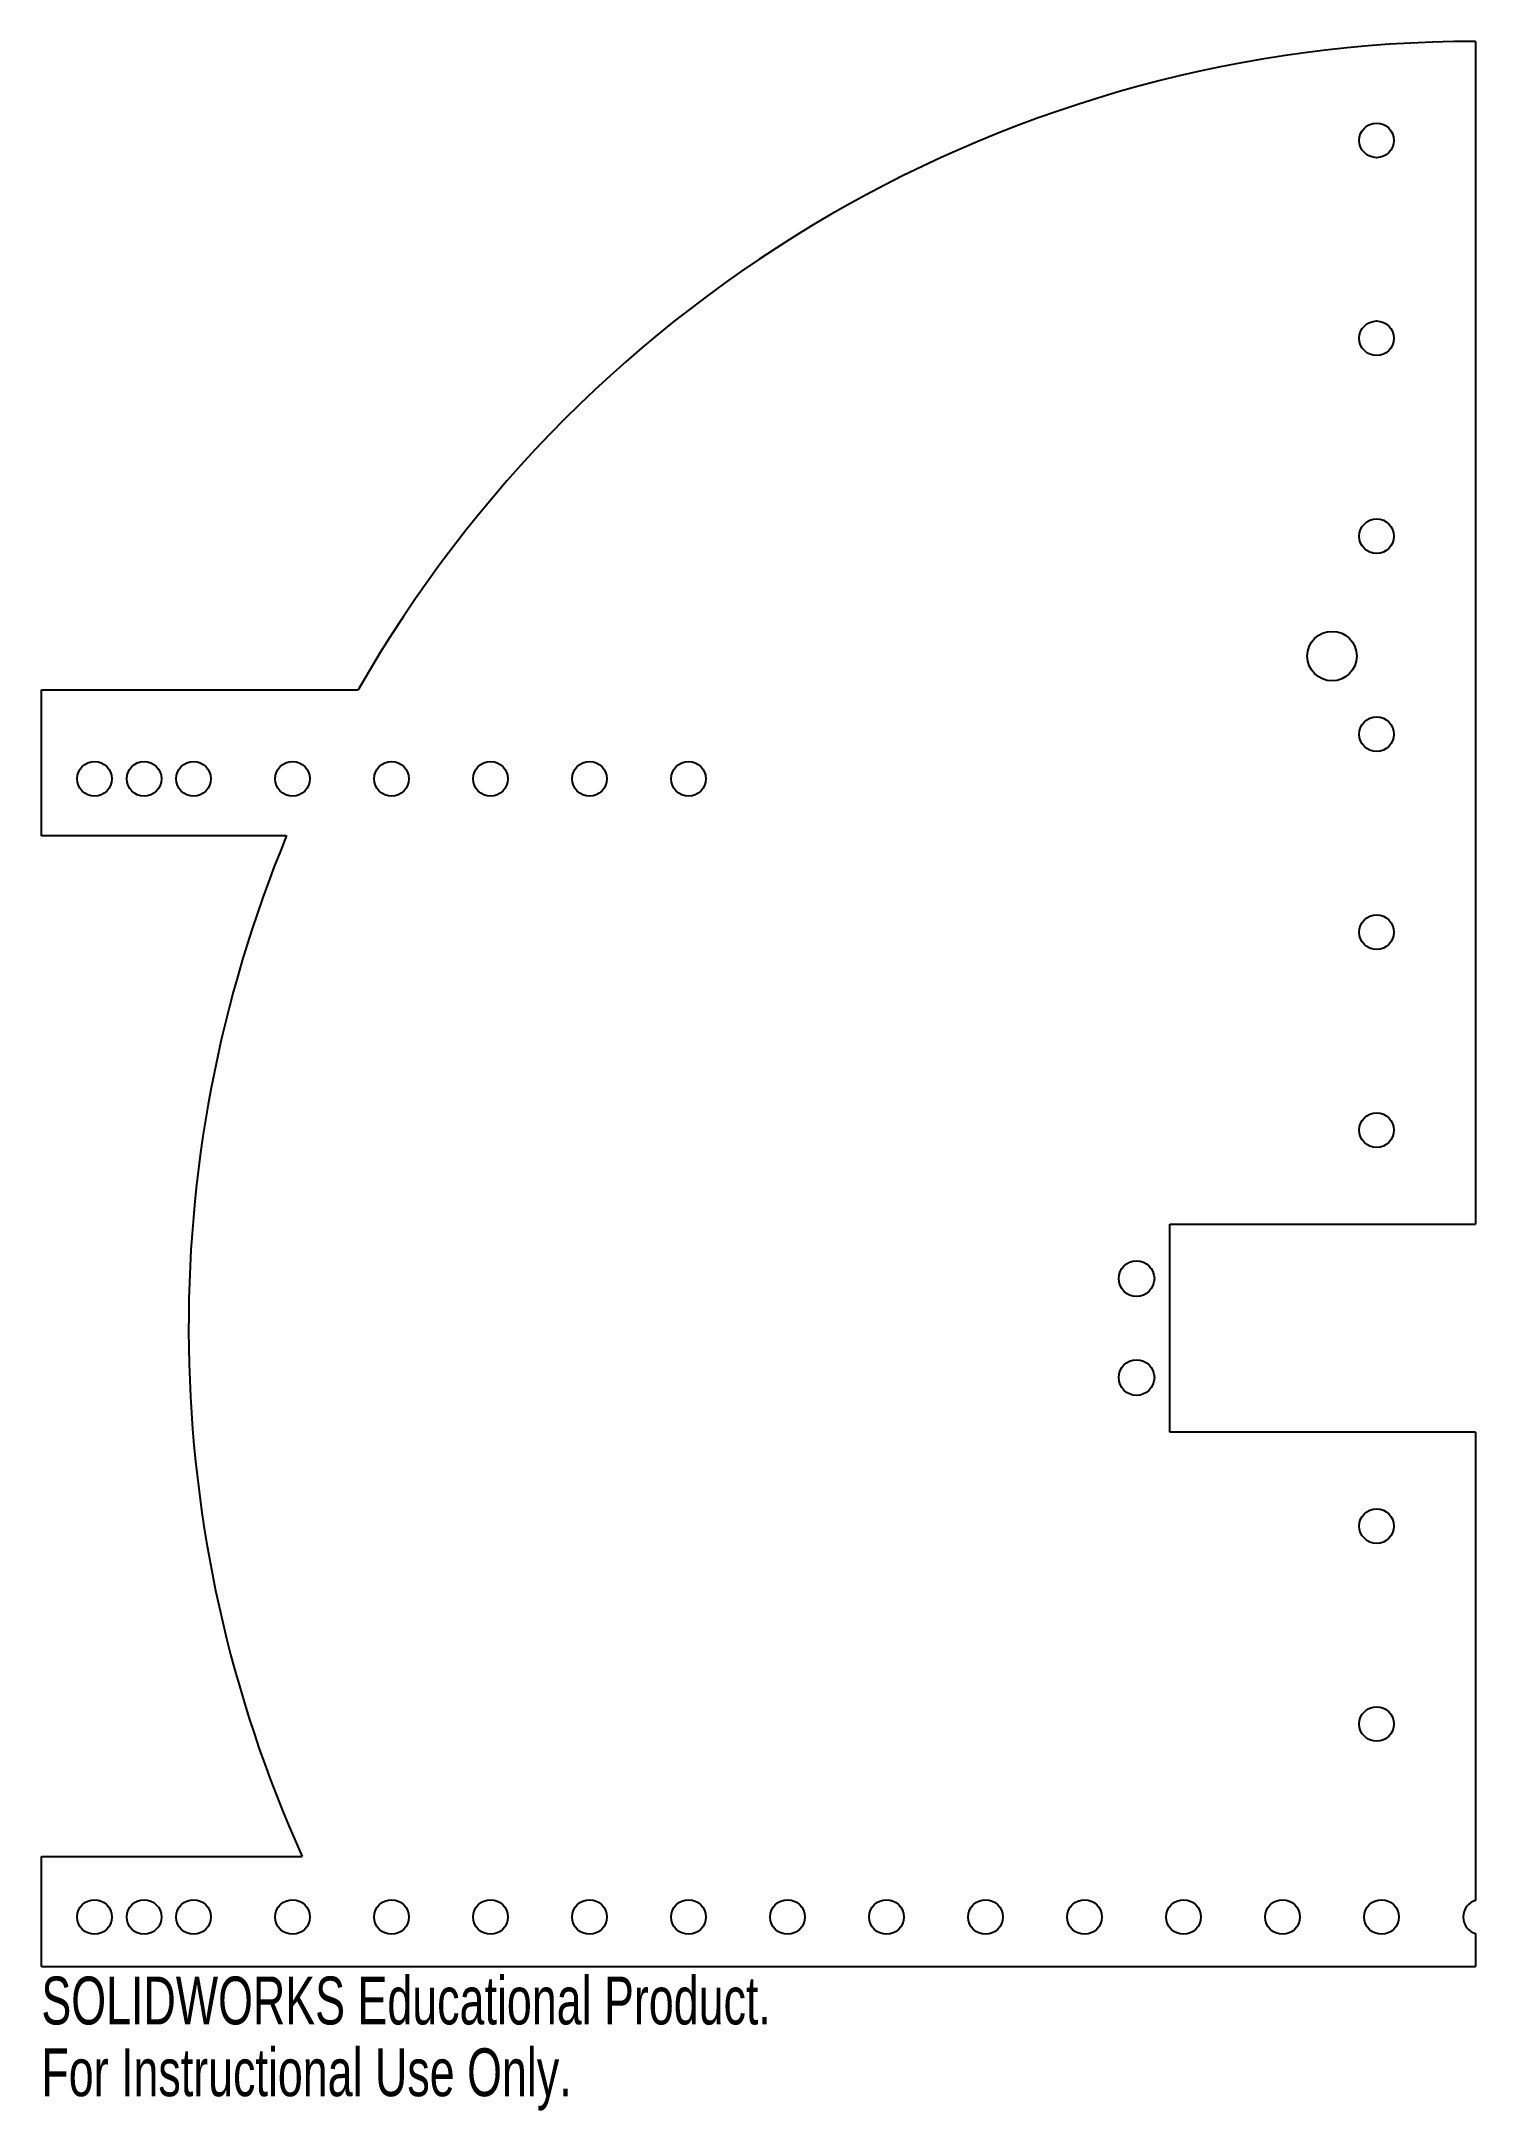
# Model space of a CAD drawing. Header units: millimetres. Extents: x -145 to 0, y -79 to 130.
import ezdxf

# ---------------------------------------------------------------- set-up
doc = ezdxf.new("R2010")
doc.units = ezdxf.units.MM
doc.styles.add('SLDTEXTSTYLE0', font='TXT', dxfattribs={"width": 0.7})

msp = doc.modelspace()

# ---------------------------------------------------------------- linework, layer by layer
at = {"color": 7, "linetype": 'Continuous', "lineweight": 25}
for p, q in [((0, 130), (0, 10.5)), ((-144.87, 64.5), (-112.87, 64.5)), ((-144.87, 49.75), (-144.87, 64.5)), ((-120.1, 49.75), (-144.87, 49.75)), ((-30.9, -10.5), (-30.9, 10.5)), ((-30.9, 10.5), (0, 10.5)), ((0, -10.5), (-30.9, -10.5)), ((0, -10.5), (0, -57.82)), ((-144.87, -53.38), (-118.53, -53.38)), ((-144.87, -64.5), (-144.87, -53.38)), ((0, -61.18), (0, -64.5)), ((-144.87, -64.5), (0, -64.5))]:
    msp.add_line(p, q, dxfattribs=at)
for centre, radius in [((-10, 120), 1.75), ((-10, 100), 1.75), ((-10, 80), 1.75), ((-14.5, 67.89), 2.5), ((-10, 60), 1.75), ((-139.5, 55.5), 1.75), ((-134.5, 55.5), 1.75), ((-129.5, 55.5), 1.75), ((-119.5, 55.5), 1.75), ((-109.5, 55.5), 1.75), ((-99.5, 55.5), 1.75), ((-89.5, 55.5), 1.75), ((-79.5, 55.5), 1.75), ((-10, 40), 1.75), ((-10, 20), 1.75), ((-34.25, 5), 1.8), ((-34.25, -5), 1.8), ((-10, -20), 1.75), ((-10, -40), 1.75), ((-139.5, -59.5), 1.75), ((-134.5, -59.5), 1.75), ((-129.5, -59.5), 1.75), ((-119.5, -59.5), 1.75), ((-109.5, -59.5), 1.75), ((-99.5, -59.5), 1.75), ((-89.5, -59.5), 1.75), ((-79.5, -59.5), 1.75), ((-69.5, -59.5), 1.75), ((-59.5, -59.5), 1.75), ((-49.5, -59.5), 1.75), ((-39.5, -59.5), 1.75), ((-29.5, -59.5), 1.75), ((-19.5, -59.5), 1.75), ((-9.5, -59.5), 1.75)]:
    msp.add_circle(centre, radius, dxfattribs=at)
for centre, radius, start, end in [((0, 0), 130, 90, 150.2541), ((0, 0), 130, 157.4973, 204.245), ((0.5, -59.5), 1.75, 106.6015, 253.3985)]:
    msp.add_arc(centre, radius, start, end, dxfattribs=at)

# ---------------------------------------------------------------- texts
at = {"color": 7, "linetype": 'Continuous', "char_height": 4.8336, "attachment_point": 1, "style": 'SLDTEXTSTYLE0'}
for s, insert in [('SOLIDWORKS Educational Product.', (-144.87, -65.52)), ('For Instructional Use Only.', (-144.87, -72.77))]:
    msp.add_mtext(s, dxfattribs=dict(at, insert=insert))

doc.saveas('drawing.dxf')
